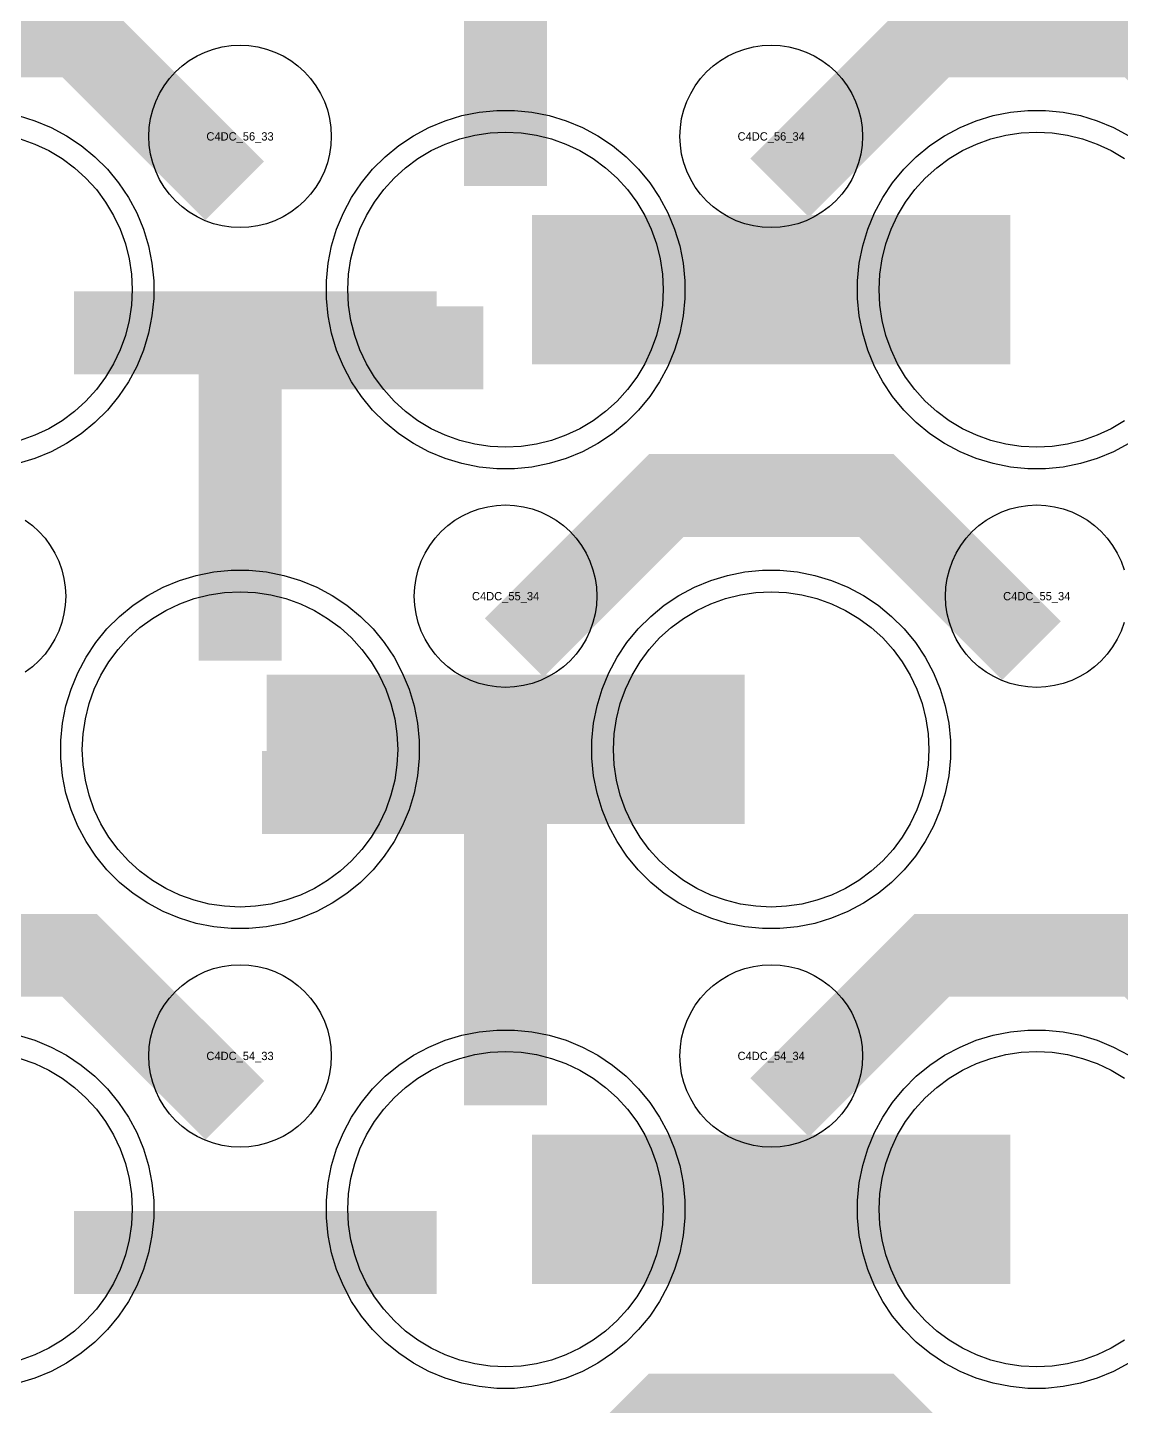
# Model space of a CAD drawing. Extents: x -11880 to 11880, y -14992 to 14992.
# Drawn here: x -1264 to -934.5, y -7416.5 to -7001 of the extents above; entities that cross this region are included whole.
import ezdxf
from ezdxf.enums import TextEntityAlignment as Align

# ---------------------------------------------------------------- set-up
doc = ezdxf.new("R2010")
doc.units = 0
doc.header["$MEASUREMENT"] = 0
for name, color, linetype in [('GDS_775_DT_237', 138, 'CONTINUOUS'), ('RDL1_FS', 34, 'CONTINUOUS'), ('RDL_BS', 160, 'CONTINUOUS')]:
    doc.layers.add(name, color=color, linetype=linetype)

msp = doc.modelspace()

# ---------------------------------------------------------------- linework, layer by layer
at = {"layer": 'RDL1_FS'}
for points in [[(-1266.209, -7034.511), (-1261.819, -7036.083), (-1257.605, -7038.075), (-1253.605, -7040.473), (-1249.86, -7043.251), (-1246.406, -7046.381), (-1243.276, -7049.835), (-1240.498, -7053.58), (-1238.1, -7057.58), (-1236.108, -7061.794), (-1234.536, -7066.184), (-1233.404, -7070.707), (-1232.72, -7075.318), (-1232.491, -7079.975), (-1232.72, -7084.632), (-1233.404, -7089.243), (-1234.536, -7093.766), (-1236.108, -7098.156), (-1238.1, -7102.37), (-1240.498, -7106.37), (-1243.276, -7110.115), (-1246.406, -7113.569), (-1249.86, -7116.699), (-1253.605, -7119.477), (-1257.605, -7121.875), (-1261.819, -7123.867), (-1266.209, -7125.439)], [(-933.605, -7119.477), (-937.605, -7121.875), (-941.819, -7123.867), (-946.209, -7125.439), (-950.732, -7126.571), (-955.343, -7127.255), (-960, -7127.484), (-964.657, -7127.255), (-969.268, -7126.571), (-973.791, -7125.439), (-978.181, -7123.867), (-982.395, -7121.875), (-986.395, -7119.477), (-990.14, -7116.699), (-993.594, -7113.569), (-996.724, -7110.115), (-999.502, -7106.37), (-1001.9, -7102.37), (-1003.892, -7098.156), (-1005.464, -7093.766), (-1006.596, -7089.243), (-1007.28, -7084.632), (-1007.509, -7079.975), (-1007.28, -7075.318), (-1006.596, -7070.707), (-1005.464, -7066.184), (-1003.892, -7061.794), (-1001.9, -7057.58), (-999.502, -7053.58), (-996.724, -7049.835), (-993.594, -7046.381), (-990.14, -7043.251), (-986.395, -7040.473), (-982.395, -7038.075), (-978.181, -7036.083), (-973.791, -7034.511), (-969.268, -7033.379), (-964.657, -7032.695), (-960, -7032.466), (-955.343, -7032.695), (-950.732, -7033.379), (-946.209, -7034.511), (-941.819, -7036.083), (-937.605, -7038.075), (-933.605, -7040.473)], [(-933.605, -7396.607), (-937.605, -7399.005), (-941.819, -7400.997), (-946.209, -7402.569), (-950.732, -7403.701), (-955.343, -7404.385), (-960, -7404.614), (-964.657, -7404.385), (-969.268, -7403.701), (-973.791, -7402.569), (-978.181, -7400.997), (-982.395, -7399.005), (-986.395, -7396.607), (-990.14, -7393.829), (-993.594, -7390.699), (-996.724, -7387.245), (-999.502, -7383.5), (-1001.9, -7379.5), (-1003.892, -7375.286), (-1005.464, -7370.896), (-1006.596, -7366.373), (-1007.28, -7361.762), (-1007.509, -7357.105), (-1007.28, -7352.448), (-1006.596, -7347.837), (-1005.464, -7343.314), (-1003.892, -7338.924), (-1001.9, -7334.71), (-999.502, -7330.71), (-996.724, -7326.965), (-993.594, -7323.511), (-990.14, -7320.381), (-986.395, -7317.603), (-982.395, -7315.205), (-978.181, -7313.213), (-973.791, -7311.641), (-969.268, -7310.509), (-964.657, -7309.825), (-960, -7309.596), (-955.343, -7309.825), (-950.732, -7310.509), (-946.209, -7311.641), (-941.819, -7313.213), (-937.605, -7315.205), (-933.605, -7317.603)], [(-1266.209, -7311.641), (-1261.819, -7313.213), (-1257.605, -7315.205), (-1253.605, -7317.603), (-1249.86, -7320.381), (-1246.406, -7323.511), (-1243.276, -7326.965), (-1240.498, -7330.71), (-1238.1, -7334.71), (-1236.108, -7338.924), (-1234.536, -7343.314), (-1233.404, -7347.837), (-1232.72, -7352.448), (-1232.491, -7357.105), (-1232.72, -7361.762), (-1233.404, -7366.373), (-1234.536, -7370.896), (-1236.108, -7375.286), (-1238.1, -7379.5), (-1240.498, -7383.5), (-1243.276, -7387.245), (-1246.406, -7390.699), (-1249.86, -7393.829), (-1253.605, -7396.607), (-1257.605, -7399.005), (-1261.819, -7400.997), (-1266.209, -7402.569)]]:
    msp.add_lwpolyline(points, dxfattribs=at)
for points in [[(-1120, -7127.484), (-1124.657, -7127.255), (-1129.268, -7126.571), (-1133.791, -7125.439), (-1138.181, -7123.867), (-1142.395, -7121.875), (-1146.395, -7119.477), (-1150.14, -7116.699), (-1153.594, -7113.569), (-1156.724, -7110.115), (-1159.502, -7106.37), (-1161.9, -7102.37), (-1163.892, -7098.156), (-1165.464, -7093.766), (-1166.596, -7089.243), (-1167.28, -7084.632), (-1167.509, -7079.975), (-1167.28, -7075.318), (-1166.596, -7070.707), (-1165.464, -7066.184), (-1163.892, -7061.794), (-1161.9, -7057.58), (-1159.502, -7053.58), (-1156.724, -7049.835), (-1153.594, -7046.381), (-1150.14, -7043.251), (-1146.395, -7040.473), (-1142.395, -7038.075), (-1138.181, -7036.083), (-1133.791, -7034.511), (-1129.268, -7033.379), (-1124.657, -7032.695), (-1120, -7032.466), (-1115.343, -7032.695), (-1110.732, -7033.379), (-1106.209, -7034.511), (-1101.819, -7036.083), (-1097.605, -7038.075), (-1093.605, -7040.473), (-1089.86, -7043.251), (-1086.406, -7046.381), (-1083.276, -7049.835), (-1080.498, -7053.58), (-1078.1, -7057.58), (-1076.108, -7061.794), (-1074.536, -7066.184), (-1073.404, -7070.707), (-1072.72, -7075.318), (-1072.491, -7079.975), (-1072.72, -7084.632), (-1073.404, -7089.243), (-1074.536, -7093.766), (-1076.108, -7098.156), (-1078.1, -7102.37), (-1080.498, -7106.37), (-1083.276, -7110.115), (-1086.406, -7113.569), (-1089.86, -7116.699), (-1093.605, -7119.477), (-1097.605, -7121.875), (-1101.819, -7123.867), (-1106.209, -7125.439), (-1110.732, -7126.571), (-1115.343, -7127.255)], [(-1200, -7266.049), (-1204.657, -7265.82), (-1209.268, -7265.136), (-1213.791, -7264.004), (-1218.181, -7262.432), (-1222.395, -7260.44), (-1226.395, -7258.042), (-1230.14, -7255.264), (-1233.594, -7252.134), (-1236.724, -7248.68), (-1239.502, -7244.935), (-1241.9, -7240.935), (-1243.892, -7236.721), (-1245.464, -7232.331), (-1246.596, -7227.808), (-1247.28, -7223.197), (-1247.509, -7218.54), (-1247.28, -7213.883), (-1246.596, -7209.272), (-1245.464, -7204.749), (-1243.892, -7200.359), (-1241.9, -7196.145), (-1239.502, -7192.145), (-1236.724, -7188.4), (-1233.594, -7184.946), (-1230.14, -7181.816), (-1226.395, -7179.038), (-1222.395, -7176.64), (-1218.181, -7174.648), (-1213.791, -7173.076), (-1209.268, -7171.944), (-1204.657, -7171.26), (-1200, -7171.031), (-1195.343, -7171.26), (-1190.732, -7171.944), (-1186.209, -7173.076), (-1181.819, -7174.648), (-1177.605, -7176.64), (-1173.605, -7179.038), (-1169.86, -7181.816), (-1166.406, -7184.946), (-1163.276, -7188.4), (-1160.498, -7192.145), (-1158.1, -7196.145), (-1156.108, -7200.359), (-1154.536, -7204.749), (-1153.404, -7209.272), (-1152.72, -7213.883), (-1152.491, -7218.54), (-1152.72, -7223.197), (-1153.404, -7227.808), (-1154.536, -7232.331), (-1156.108, -7236.721), (-1158.1, -7240.935), (-1160.498, -7244.935), (-1163.276, -7248.68), (-1166.406, -7252.134), (-1169.86, -7255.264), (-1173.605, -7258.042), (-1177.605, -7260.44), (-1181.819, -7262.432), (-1186.209, -7264.004), (-1190.732, -7265.136), (-1195.343, -7265.82)], [(-1040, -7266.049), (-1044.657, -7265.82), (-1049.268, -7265.136), (-1053.791, -7264.004), (-1058.181, -7262.432), (-1062.395, -7260.44), (-1066.395, -7258.042), (-1070.14, -7255.264), (-1073.594, -7252.134), (-1076.724, -7248.68), (-1079.502, -7244.935), (-1081.9, -7240.935), (-1083.892, -7236.721), (-1085.464, -7232.331), (-1086.596, -7227.808), (-1087.28, -7223.197), (-1087.509, -7218.54), (-1087.28, -7213.883), (-1086.596, -7209.272), (-1085.464, -7204.749), (-1083.892, -7200.359), (-1081.9, -7196.145), (-1079.502, -7192.145), (-1076.724, -7188.4), (-1073.594, -7184.946), (-1070.14, -7181.816), (-1066.395, -7179.038), (-1062.395, -7176.64), (-1058.181, -7174.648), (-1053.791, -7173.076), (-1049.268, -7171.944), (-1044.657, -7171.26), (-1040, -7171.031), (-1035.343, -7171.26), (-1030.732, -7171.944), (-1026.209, -7173.076), (-1021.819, -7174.648), (-1017.605, -7176.64), (-1013.605, -7179.038), (-1009.86, -7181.816), (-1006.406, -7184.946), (-1003.276, -7188.4), (-1000.498, -7192.145), (-998.1, -7196.145), (-996.108, -7200.359), (-994.536, -7204.749), (-993.404, -7209.272), (-992.72, -7213.883), (-992.491, -7218.54), (-992.72, -7223.197), (-993.404, -7227.808), (-994.536, -7232.331), (-996.108, -7236.721), (-998.1, -7240.935), (-1000.498, -7244.935), (-1003.276, -7248.68), (-1006.406, -7252.134), (-1009.86, -7255.264), (-1013.605, -7258.042), (-1017.605, -7260.44), (-1021.819, -7262.432), (-1026.209, -7264.004), (-1030.732, -7265.136), (-1035.343, -7265.82)], [(-1120, -7404.614), (-1124.657, -7404.385), (-1129.268, -7403.701), (-1133.791, -7402.569), (-1138.181, -7400.997), (-1142.395, -7399.005), (-1146.395, -7396.607), (-1150.14, -7393.829), (-1153.594, -7390.699), (-1156.724, -7387.245), (-1159.502, -7383.5), (-1161.9, -7379.5), (-1163.892, -7375.286), (-1165.464, -7370.896), (-1166.596, -7366.373), (-1167.28, -7361.762), (-1167.509, -7357.105), (-1167.28, -7352.448), (-1166.596, -7347.837), (-1165.464, -7343.314), (-1163.892, -7338.924), (-1161.9, -7334.71), (-1159.502, -7330.71), (-1156.724, -7326.965), (-1153.594, -7323.511), (-1150.14, -7320.381), (-1146.395, -7317.603), (-1142.395, -7315.205), (-1138.181, -7313.213), (-1133.791, -7311.641), (-1129.268, -7310.509), (-1124.657, -7309.825), (-1120, -7309.596), (-1115.343, -7309.825), (-1110.732, -7310.509), (-1106.209, -7311.641), (-1101.819, -7313.213), (-1097.605, -7315.205), (-1093.605, -7317.603), (-1089.86, -7320.381), (-1086.406, -7323.511), (-1083.276, -7326.965), (-1080.498, -7330.71), (-1078.1, -7334.71), (-1076.108, -7338.924), (-1074.536, -7343.314), (-1073.404, -7347.837), (-1072.72, -7352.448), (-1072.491, -7357.105), (-1072.72, -7361.762), (-1073.404, -7366.373), (-1074.536, -7370.896), (-1076.108, -7375.286), (-1078.1, -7379.5), (-1080.498, -7383.5), (-1083.276, -7387.245), (-1086.406, -7390.699), (-1089.86, -7393.829), (-1093.605, -7396.607), (-1097.605, -7399.005), (-1101.819, -7400.997), (-1106.209, -7402.569), (-1110.732, -7403.701), (-1115.343, -7404.385)]]:
    msp.add_lwpolyline(points, close=True, dxfattribs=at)
for points in [[(-1111.998, -7079.975, 45, 45, 0), (-1039.998, -7079.975, 45, 45, 0)], [(-1039.998, -7079.975, 45, 45, 0), (-967.998, -7079.975, 45, 45, 0)], [(-1191.998, -7218.54, 45, 45, 0), (-1119.998, -7218.54, 45, 45, 0)], [(-1119.998, -7218.54, 45, 45, 0), (-1047.998, -7218.54, 45, 45, 0)], [(-1111.998, -7357.105, 45, 45, 0), (-1039.998, -7357.105, 45, 45, 0)], [(-1039.998, -7357.105, 45, 45, 0), (-967.998, -7357.105, 45, 45, 0)]]:
    msp.add_lwpolyline(points, format="xyseb", dxfattribs=at)
at = {"layer": 'RDL_BS'}
for points in [[(-1120, -7048.7, 25, 25, 0), (-1120, -6941.923, 25, 25, 0)], [(-1120, -6972.392, 25, 25, 0), (-1120, -7018.012, 25, 25, 0)], [(-1201.599, -7050.188, 25, 25, 0), (-1248.313, -7003.474, 25, 25, 0), (-1278.071, -7003.474, 25, 25, 0)], [(-1037.438, -7049.289, 25, 25, 0), (-991.623, -7003.474, 25, 25, 0), (-958.07, -7003.474, 25, 25, 0)], [(-881.599, -7050.188, 25, 25, 0), (-928.313, -7003.474, 25, 25, 0), (-958.071, -7003.474, 25, 25, 0)], [(-1200, -7191.752, 25, 25, 0), (-1200, -7084.975, 25, 25, 0)], [(-1249.984, -7092.988, 25, 25, 0), (-1140.719, -7092.988, 25, 25, 0)], [(-1212.5, -7097.475, 25, 25, 0), (-1126.667, -7097.475, 25, 25, 0)], [(-1172.944, -7097.475, 25, 25, 0), (-1131.74, -7097.475, 25, 25, 0)], [(-1200, -7115.444, 25, 25, 0), (-1200, -7161.064, 25, 25, 0)], [(-1117.438, -7187.854, 25, 25, 0), (-1071.623, -7142.039, 25, 25, 0), (-1038.07, -7142.039, 25, 25, 0)], [(-961.599, -7188.753, 25, 25, 0), (-1008.313, -7142.039, 25, 25, 0), (-1038.071, -7142.039, 25, 25, 0)], [(-1120, -7325.83, 25, 25, 0), (-1120, -7219.053, 25, 25, 0)], [(-1107.5, -7231.553, 25, 25, 0), (-1193.333, -7231.553, 25, 25, 0)], [(-1147.056, -7231.553, 25, 25, 0), (-1188.26, -7231.553, 25, 25, 0)], [(-1120, -7249.522, 25, 25, 0), (-1120, -7295.142, 25, 25, 0)], [(-1201.599, -7327.318, 25, 25, 0), (-1248.313, -7280.604, 25, 25, 0), (-1278.071, -7280.604, 25, 25, 0)], [(-1037.438, -7326.419, 25, 25, 0), (-991.623, -7280.604, 25, 25, 0), (-958.07, -7280.604, 25, 25, 0)], [(-881.599, -7327.318, 25, 25, 0), (-928.313, -7280.604, 25, 25, 0), (-958.071, -7280.604, 25, 25, 0)], [(-1249.984, -7370.118, 25, 25, 0), (-1140.719, -7370.118, 25, 25, 0)], [(-1117.438, -7464.984, 25, 25, 0), (-1071.623, -7419.169, 25, 25, 0), (-1038.07, -7419.169, 25, 25, 0)], [(-961.599, -7465.883, 25, 25, 0), (-1008.313, -7419.169, 25, 25, 0), (-1038.071, -7419.169, 25, 25, 0)]]:
    msp.add_lwpolyline(points, format="xyseb", dxfattribs=at)
for points in [[(-1200, -7061.281), (-1202.693, -7061.149), (-1205.365, -7060.753), (-1207.984, -7060.096), (-1210.519, -7059.189), (-1212.956, -7058.037), (-1215.28, -7056.644), (-1217.443, -7055.041), (-1219.442, -7053.229), (-1221.254, -7051.23), (-1222.857, -7049.067), (-1224.25, -7046.743), (-1225.402, -7044.306), (-1226.309, -7041.771), (-1226.966, -7039.152), (-1227.362, -7036.48), (-1227.494, -7033.787), (-1227.362, -7031.094), (-1226.966, -7028.422), (-1226.309, -7025.803), (-1225.402, -7023.268), (-1224.25, -7020.831), (-1222.857, -7018.507), (-1221.254, -7016.344), (-1219.442, -7014.345), (-1217.443, -7012.533), (-1215.28, -7010.93), (-1212.956, -7009.537), (-1210.519, -7008.385), (-1207.984, -7007.478), (-1205.365, -7006.821), (-1202.693, -7006.425), (-1200, -7006.293), (-1197.307, -7006.425), (-1194.635, -7006.821), (-1192.016, -7007.478), (-1189.481, -7008.385), (-1187.044, -7009.537), (-1184.72, -7010.93), (-1182.557, -7012.533), (-1180.558, -7014.345), (-1178.746, -7016.344), (-1177.143, -7018.507), (-1175.75, -7020.831), (-1174.598, -7023.268), (-1173.691, -7025.803), (-1173.034, -7028.422), (-1172.638, -7031.094), (-1172.506, -7033.787), (-1172.638, -7036.48), (-1173.034, -7039.152), (-1173.691, -7041.771), (-1174.598, -7044.306), (-1175.75, -7046.743), (-1177.143, -7049.067), (-1178.746, -7051.23), (-1180.558, -7053.229), (-1182.557, -7055.041), (-1184.72, -7056.644), (-1187.044, -7058.037), (-1189.481, -7059.189), (-1192.016, -7060.096), (-1194.635, -7060.753), (-1197.307, -7061.149)], [(-1040, -7061.281), (-1042.693, -7061.149), (-1045.365, -7060.753), (-1047.984, -7060.096), (-1050.519, -7059.189), (-1052.956, -7058.037), (-1055.28, -7056.644), (-1057.443, -7055.041), (-1059.442, -7053.229), (-1061.254, -7051.23), (-1062.857, -7049.067), (-1064.25, -7046.743), (-1065.402, -7044.306), (-1066.309, -7041.771), (-1066.966, -7039.152), (-1067.362, -7036.48), (-1067.494, -7033.787), (-1067.362, -7031.094), (-1066.966, -7028.422), (-1066.309, -7025.803), (-1065.402, -7023.268), (-1064.25, -7020.831), (-1062.857, -7018.507), (-1061.254, -7016.344), (-1059.442, -7014.345), (-1057.443, -7012.533), (-1055.28, -7010.93), (-1052.956, -7009.537), (-1050.519, -7008.385), (-1047.984, -7007.478), (-1045.365, -7006.821), (-1042.693, -7006.425), (-1040, -7006.293), (-1037.307, -7006.425), (-1034.635, -7006.821), (-1032.016, -7007.478), (-1029.481, -7008.385), (-1027.044, -7009.537), (-1024.72, -7010.93), (-1022.557, -7012.533), (-1020.558, -7014.345), (-1018.746, -7016.344), (-1017.143, -7018.507), (-1015.75, -7020.831), (-1014.598, -7023.268), (-1013.691, -7025.803), (-1013.034, -7028.422), (-1012.638, -7031.094), (-1012.506, -7033.787), (-1012.638, -7036.48), (-1013.034, -7039.152), (-1013.691, -7041.771), (-1014.598, -7044.306), (-1015.75, -7046.743), (-1017.143, -7049.067), (-1018.746, -7051.23), (-1020.558, -7053.229), (-1022.557, -7055.041), (-1024.72, -7056.644), (-1027.044, -7058.037), (-1029.481, -7059.189), (-1032.016, -7060.096), (-1034.635, -7060.753), (-1037.307, -7061.149)], [(-1122.644, -7133.975), (-1127.938, -7133.458), (-1133.165, -7132.412), (-1138.205, -7130.881), (-1143.115, -7128.85), (-1147.777, -7126.358), (-1152.191, -7123.411), (-1156.292, -7120.049), (-1160.074, -7116.267), (-1163.436, -7112.166), (-1166.383, -7107.752), (-1168.875, -7103.09), (-1170.906, -7098.18), (-1172.437, -7093.14), (-1173.483, -7087.913), (-1174, -7082.619), (-1174, -7077.331), (-1173.483, -7072.037), (-1172.437, -7066.81), (-1170.906, -7061.77), (-1168.875, -7056.86), (-1166.383, -7052.198), (-1163.436, -7047.784), (-1160.074, -7043.683), (-1156.292, -7039.901), (-1152.191, -7036.539), (-1147.777, -7033.592), (-1143.115, -7031.1), (-1138.205, -7029.069), (-1133.165, -7027.538), (-1127.938, -7026.492), (-1122.644, -7025.975), (-1117.356, -7025.975), (-1112.062, -7026.492), (-1106.835, -7027.538), (-1101.795, -7029.069), (-1096.885, -7031.1), (-1092.223, -7033.592), (-1087.809, -7036.539), (-1083.708, -7039.901), (-1079.926, -7043.683), (-1076.564, -7047.784), (-1073.617, -7052.198), (-1071.125, -7056.86), (-1069.094, -7061.77), (-1067.563, -7066.81), (-1066.517, -7072.037), (-1066, -7077.331), (-1066, -7082.619), (-1066.517, -7087.913), (-1067.563, -7093.14), (-1069.094, -7098.18), (-1071.125, -7103.09), (-1073.617, -7107.752), (-1076.564, -7112.166), (-1079.926, -7116.267), (-1083.708, -7120.049), (-1087.809, -7123.411), (-1092.223, -7126.358), (-1096.885, -7128.85), (-1101.795, -7130.881), (-1106.835, -7132.412), (-1112.062, -7133.458), (-1117.356, -7133.975)], [(-1120, -7199.846), (-1122.693, -7199.714), (-1125.365, -7199.318), (-1127.984, -7198.661), (-1130.519, -7197.754), (-1132.956, -7196.602), (-1135.28, -7195.209), (-1137.443, -7193.606), (-1139.442, -7191.794), (-1141.254, -7189.795), (-1142.857, -7187.632), (-1144.25, -7185.308), (-1145.402, -7182.871), (-1146.309, -7180.336), (-1146.966, -7177.717), (-1147.362, -7175.045), (-1147.494, -7172.352), (-1147.362, -7169.659), (-1146.966, -7166.987), (-1146.309, -7164.368), (-1145.402, -7161.833), (-1144.25, -7159.396), (-1142.857, -7157.072), (-1141.254, -7154.909), (-1139.442, -7152.91), (-1137.443, -7151.098), (-1135.28, -7149.495), (-1132.956, -7148.102), (-1130.519, -7146.95), (-1127.984, -7146.043), (-1125.365, -7145.386), (-1122.693, -7144.99), (-1120, -7144.858), (-1117.307, -7144.99), (-1114.635, -7145.386), (-1112.016, -7146.043), (-1109.481, -7146.95), (-1107.044, -7148.102), (-1104.72, -7149.495), (-1102.557, -7151.098), (-1100.558, -7152.91), (-1098.746, -7154.909), (-1097.143, -7157.072), (-1095.75, -7159.396), (-1094.598, -7161.833), (-1093.691, -7164.368), (-1093.034, -7166.987), (-1092.638, -7169.659), (-1092.506, -7172.352), (-1092.638, -7175.045), (-1093.034, -7177.717), (-1093.691, -7180.336), (-1094.598, -7182.871), (-1095.75, -7185.308), (-1097.143, -7187.632), (-1098.746, -7189.795), (-1100.558, -7191.794), (-1102.557, -7193.606), (-1104.72, -7195.209), (-1107.044, -7196.602), (-1109.481, -7197.754), (-1112.016, -7198.661), (-1114.635, -7199.318), (-1117.307, -7199.714)], [(-1202.644, -7272.54), (-1207.938, -7272.023), (-1213.165, -7270.977), (-1218.205, -7269.446), (-1223.115, -7267.415), (-1227.777, -7264.923), (-1232.191, -7261.976), (-1236.292, -7258.614), (-1240.074, -7254.832), (-1243.436, -7250.731), (-1246.383, -7246.317), (-1248.875, -7241.655), (-1250.906, -7236.745), (-1252.437, -7231.705), (-1253.483, -7226.478), (-1254, -7221.184), (-1254, -7215.896), (-1253.483, -7210.602), (-1252.437, -7205.375), (-1250.906, -7200.335), (-1248.875, -7195.425), (-1246.383, -7190.763), (-1243.436, -7186.349), (-1240.074, -7182.248), (-1236.292, -7178.466), (-1232.191, -7175.104), (-1227.777, -7172.157), (-1223.115, -7169.665), (-1218.205, -7167.634), (-1213.165, -7166.103), (-1207.938, -7165.057), (-1202.644, -7164.54), (-1197.356, -7164.54), (-1192.062, -7165.057), (-1186.835, -7166.103), (-1181.795, -7167.634), (-1176.885, -7169.665), (-1172.223, -7172.157), (-1167.809, -7175.104), (-1163.708, -7178.466), (-1159.926, -7182.248), (-1156.564, -7186.349), (-1153.617, -7190.763), (-1151.125, -7195.425), (-1149.094, -7200.335), (-1147.563, -7205.375), (-1146.517, -7210.602), (-1146, -7215.896), (-1146, -7221.184), (-1146.517, -7226.478), (-1147.563, -7231.705), (-1149.094, -7236.745), (-1151.125, -7241.655), (-1153.617, -7246.317), (-1156.564, -7250.731), (-1159.926, -7254.832), (-1163.708, -7258.614), (-1167.809, -7261.976), (-1172.223, -7264.923), (-1176.885, -7267.415), (-1181.795, -7269.446), (-1186.835, -7270.977), (-1192.062, -7272.023), (-1197.356, -7272.54)], [(-1042.644, -7272.54), (-1047.938, -7272.023), (-1053.165, -7270.977), (-1058.205, -7269.446), (-1063.115, -7267.415), (-1067.777, -7264.923), (-1072.191, -7261.976), (-1076.292, -7258.614), (-1080.074, -7254.832), (-1083.436, -7250.731), (-1086.383, -7246.317), (-1088.875, -7241.655), (-1090.906, -7236.745), (-1092.437, -7231.705), (-1093.483, -7226.478), (-1094, -7221.184), (-1094, -7215.896), (-1093.483, -7210.602), (-1092.437, -7205.375), (-1090.906, -7200.335), (-1088.875, -7195.425), (-1086.383, -7190.763), (-1083.436, -7186.349), (-1080.074, -7182.248), (-1076.292, -7178.466), (-1072.191, -7175.104), (-1067.777, -7172.157), (-1063.115, -7169.665), (-1058.205, -7167.634), (-1053.165, -7166.103), (-1047.938, -7165.057), (-1042.644, -7164.54), (-1037.356, -7164.54), (-1032.062, -7165.057), (-1026.835, -7166.103), (-1021.795, -7167.634), (-1016.885, -7169.665), (-1012.223, -7172.157), (-1007.809, -7175.104), (-1003.708, -7178.466), (-999.926, -7182.248), (-996.564, -7186.349), (-993.617, -7190.763), (-991.125, -7195.425), (-989.094, -7200.335), (-987.563, -7205.375), (-986.517, -7210.602), (-986, -7215.896), (-986, -7221.184), (-986.517, -7226.478), (-987.563, -7231.705), (-989.094, -7236.745), (-991.125, -7241.655), (-993.617, -7246.317), (-996.564, -7250.731), (-999.926, -7254.832), (-1003.708, -7258.614), (-1007.809, -7261.976), (-1012.223, -7264.923), (-1016.885, -7267.415), (-1021.795, -7269.446), (-1026.835, -7270.977), (-1032.062, -7272.023), (-1037.356, -7272.54)], [(-1200, -7338.411), (-1202.693, -7338.279), (-1205.365, -7337.883), (-1207.984, -7337.226), (-1210.519, -7336.319), (-1212.956, -7335.167), (-1215.28, -7333.774), (-1217.443, -7332.171), (-1219.442, -7330.359), (-1221.254, -7328.36), (-1222.857, -7326.197), (-1224.25, -7323.873), (-1225.402, -7321.436), (-1226.309, -7318.901), (-1226.966, -7316.282), (-1227.362, -7313.61), (-1227.494, -7310.917), (-1227.362, -7308.224), (-1226.966, -7305.552), (-1226.309, -7302.933), (-1225.402, -7300.398), (-1224.25, -7297.961), (-1222.857, -7295.637), (-1221.254, -7293.474), (-1219.442, -7291.475), (-1217.443, -7289.663), (-1215.28, -7288.06), (-1212.956, -7286.667), (-1210.519, -7285.515), (-1207.984, -7284.608), (-1205.365, -7283.951), (-1202.693, -7283.555), (-1200, -7283.423), (-1197.307, -7283.555), (-1194.635, -7283.951), (-1192.016, -7284.608), (-1189.481, -7285.515), (-1187.044, -7286.667), (-1184.72, -7288.06), (-1182.557, -7289.663), (-1180.558, -7291.475), (-1178.746, -7293.474), (-1177.143, -7295.637), (-1175.75, -7297.961), (-1174.598, -7300.398), (-1173.691, -7302.933), (-1173.034, -7305.552), (-1172.638, -7308.224), (-1172.506, -7310.917), (-1172.638, -7313.61), (-1173.034, -7316.282), (-1173.691, -7318.901), (-1174.598, -7321.436), (-1175.75, -7323.873), (-1177.143, -7326.197), (-1178.746, -7328.36), (-1180.558, -7330.359), (-1182.557, -7332.171), (-1184.72, -7333.774), (-1187.044, -7335.167), (-1189.481, -7336.319), (-1192.016, -7337.226), (-1194.635, -7337.883), (-1197.307, -7338.279)], [(-1040, -7338.411), (-1042.693, -7338.279), (-1045.365, -7337.883), (-1047.984, -7337.226), (-1050.519, -7336.319), (-1052.956, -7335.167), (-1055.28, -7333.774), (-1057.443, -7332.171), (-1059.442, -7330.359), (-1061.254, -7328.36), (-1062.857, -7326.197), (-1064.25, -7323.873), (-1065.402, -7321.436), (-1066.309, -7318.901), (-1066.966, -7316.282), (-1067.362, -7313.61), (-1067.494, -7310.917), (-1067.362, -7308.224), (-1066.966, -7305.552), (-1066.309, -7302.933), (-1065.402, -7300.398), (-1064.25, -7297.961), (-1062.857, -7295.637), (-1061.254, -7293.474), (-1059.442, -7291.475), (-1057.443, -7289.663), (-1055.28, -7288.06), (-1052.956, -7286.667), (-1050.519, -7285.515), (-1047.984, -7284.608), (-1045.365, -7283.951), (-1042.693, -7283.555), (-1040, -7283.423), (-1037.307, -7283.555), (-1034.635, -7283.951), (-1032.016, -7284.608), (-1029.481, -7285.515), (-1027.044, -7286.667), (-1024.72, -7288.06), (-1022.557, -7289.663), (-1020.558, -7291.475), (-1018.746, -7293.474), (-1017.143, -7295.637), (-1015.75, -7297.961), (-1014.598, -7300.398), (-1013.691, -7302.933), (-1013.034, -7305.552), (-1012.638, -7308.224), (-1012.506, -7310.917), (-1012.638, -7313.61), (-1013.034, -7316.282), (-1013.691, -7318.901), (-1014.598, -7321.436), (-1015.75, -7323.873), (-1017.143, -7326.197), (-1018.746, -7328.36), (-1020.558, -7330.359), (-1022.557, -7332.171), (-1024.72, -7333.774), (-1027.044, -7335.167), (-1029.481, -7336.319), (-1032.016, -7337.226), (-1034.635, -7337.883), (-1037.307, -7338.279)], [(-1122.644, -7411.105), (-1127.938, -7410.588), (-1133.165, -7409.542), (-1138.205, -7408.011), (-1143.115, -7405.98), (-1147.777, -7403.488), (-1152.191, -7400.541), (-1156.292, -7397.179), (-1160.074, -7393.397), (-1163.436, -7389.296), (-1166.383, -7384.882), (-1168.875, -7380.22), (-1170.906, -7375.31), (-1172.437, -7370.27), (-1173.483, -7365.043), (-1174, -7359.749), (-1174, -7354.461), (-1173.483, -7349.167), (-1172.437, -7343.94), (-1170.906, -7338.9), (-1168.875, -7333.99), (-1166.383, -7329.328), (-1163.436, -7324.914), (-1160.074, -7320.813), (-1156.292, -7317.031), (-1152.191, -7313.669), (-1147.777, -7310.722), (-1143.115, -7308.23), (-1138.205, -7306.199), (-1133.165, -7304.668), (-1127.938, -7303.622), (-1122.644, -7303.105), (-1117.356, -7303.105), (-1112.062, -7303.622), (-1106.835, -7304.668), (-1101.795, -7306.199), (-1096.885, -7308.23), (-1092.223, -7310.722), (-1087.809, -7313.669), (-1083.708, -7317.031), (-1079.926, -7320.813), (-1076.564, -7324.914), (-1073.617, -7329.328), (-1071.125, -7333.99), (-1069.094, -7338.9), (-1067.563, -7343.94), (-1066.517, -7349.167), (-1066, -7354.461), (-1066, -7359.749), (-1066.517, -7365.043), (-1067.563, -7370.27), (-1069.094, -7375.31), (-1071.125, -7380.22), (-1073.617, -7384.882), (-1076.564, -7389.296), (-1079.926, -7393.397), (-1083.708, -7397.179), (-1087.809, -7400.541), (-1092.223, -7403.488), (-1096.885, -7405.98), (-1101.795, -7408.011), (-1106.835, -7409.542), (-1112.062, -7410.588), (-1117.356, -7411.105)]]:
    msp.add_lwpolyline(points, close=True, dxfattribs=at)
for points in [[(-932.223, -7126.358), (-936.885, -7128.85), (-941.795, -7130.881), (-946.835, -7132.412), (-952.062, -7133.458), (-957.356, -7133.975), (-962.644, -7133.975), (-967.938, -7133.458), (-973.165, -7132.412), (-978.205, -7130.881), (-983.115, -7128.85), (-987.777, -7126.358), (-992.191, -7123.411), (-996.292, -7120.049), (-1000.074, -7116.267), (-1003.436, -7112.166), (-1006.383, -7107.752), (-1008.875, -7103.09), (-1010.906, -7098.18), (-1012.437, -7093.14), (-1013.483, -7087.913), (-1014, -7082.619), (-1014, -7077.331), (-1013.483, -7072.037), (-1012.437, -7066.81), (-1010.906, -7061.77), (-1008.875, -7056.86), (-1006.383, -7052.198), (-1003.436, -7047.784), (-1000.074, -7043.683), (-996.292, -7039.901), (-992.191, -7036.539), (-987.777, -7033.592), (-983.115, -7031.1), (-978.205, -7029.069), (-973.165, -7027.538), (-967.938, -7026.492), (-962.644, -7025.975), (-957.356, -7025.975), (-952.062, -7026.492), (-946.835, -7027.538), (-941.795, -7029.069), (-936.885, -7031.1), (-932.223, -7033.592)], [(-1266.835, -7027.538), (-1261.795, -7029.069), (-1256.885, -7031.1), (-1252.223, -7033.592), (-1247.809, -7036.539), (-1243.708, -7039.901), (-1239.926, -7043.683), (-1236.564, -7047.784), (-1233.617, -7052.198), (-1231.125, -7056.86), (-1229.094, -7061.77), (-1227.563, -7066.81), (-1226.517, -7072.037), (-1226, -7077.331), (-1226, -7082.619), (-1226.517, -7087.913), (-1227.563, -7093.14), (-1229.094, -7098.18), (-1231.125, -7103.09), (-1233.617, -7107.752), (-1236.564, -7112.166), (-1239.926, -7116.267), (-1243.708, -7120.049), (-1247.809, -7123.411), (-1252.223, -7126.358), (-1256.885, -7128.85), (-1261.795, -7130.881), (-1266.835, -7132.412)], [(-933.691, -7180.336), (-934.598, -7182.871), (-935.75, -7185.308), (-937.143, -7187.632), (-938.746, -7189.795), (-940.558, -7191.794), (-942.557, -7193.606), (-944.72, -7195.209), (-947.044, -7196.602), (-949.481, -7197.754), (-952.016, -7198.661), (-954.635, -7199.318), (-957.307, -7199.714), (-960, -7199.846), (-962.693, -7199.714), (-965.365, -7199.318), (-967.984, -7198.661), (-970.519, -7197.754), (-972.956, -7196.602), (-975.28, -7195.209), (-977.443, -7193.606), (-979.442, -7191.794), (-981.254, -7189.795), (-982.857, -7187.632), (-984.25, -7185.308), (-985.402, -7182.871), (-986.309, -7180.336), (-986.966, -7177.717), (-987.362, -7175.045), (-987.494, -7172.352), (-987.362, -7169.659), (-986.966, -7166.987), (-986.309, -7164.368), (-985.402, -7161.833), (-984.25, -7159.396), (-982.857, -7157.072), (-981.254, -7154.909), (-979.442, -7152.91), (-977.443, -7151.098), (-975.28, -7149.495), (-972.956, -7148.102), (-970.519, -7146.95), (-967.984, -7146.043), (-965.365, -7145.386), (-962.693, -7144.99), (-960, -7144.858), (-957.307, -7144.99), (-954.635, -7145.386), (-952.016, -7146.043), (-949.481, -7146.95), (-947.044, -7148.102), (-944.72, -7149.495), (-942.557, -7151.098), (-940.558, -7152.91), (-938.746, -7154.909), (-937.143, -7157.072), (-935.75, -7159.396), (-934.598, -7161.833), (-933.691, -7164.368)], [(-1264.72, -7149.495), (-1262.557, -7151.098), (-1260.558, -7152.91), (-1258.746, -7154.909), (-1257.143, -7157.072), (-1255.75, -7159.396), (-1254.598, -7161.833), (-1253.691, -7164.368), (-1253.034, -7166.987), (-1252.638, -7169.659), (-1252.506, -7172.352), (-1252.638, -7175.045), (-1253.034, -7177.717), (-1253.691, -7180.336), (-1254.598, -7182.871), (-1255.75, -7185.308), (-1257.143, -7187.632), (-1258.746, -7189.795), (-1260.558, -7191.794), (-1262.557, -7193.606), (-1264.72, -7195.209)], [(-1266.835, -7304.668), (-1261.795, -7306.199), (-1256.885, -7308.23), (-1252.223, -7310.722), (-1247.809, -7313.669), (-1243.708, -7317.031), (-1239.926, -7320.813), (-1236.564, -7324.914), (-1233.617, -7329.328), (-1231.125, -7333.99), (-1229.094, -7338.9), (-1227.563, -7343.94), (-1226.517, -7349.167), (-1226, -7354.461), (-1226, -7359.749), (-1226.517, -7365.043), (-1227.563, -7370.27), (-1229.094, -7375.31), (-1231.125, -7380.22), (-1233.617, -7384.882), (-1236.564, -7389.296), (-1239.926, -7393.397), (-1243.708, -7397.179), (-1247.809, -7400.541), (-1252.223, -7403.488), (-1256.885, -7405.98), (-1261.795, -7408.011), (-1266.835, -7409.542)], [(-932.223, -7403.488), (-936.885, -7405.98), (-941.795, -7408.011), (-946.835, -7409.542), (-952.062, -7410.588), (-957.356, -7411.105), (-962.644, -7411.105), (-967.938, -7410.588), (-973.165, -7409.542), (-978.205, -7408.011), (-983.115, -7405.98), (-987.777, -7403.488), (-992.191, -7400.541), (-996.292, -7397.179), (-1000.074, -7393.397), (-1003.436, -7389.296), (-1006.383, -7384.882), (-1008.875, -7380.22), (-1010.906, -7375.31), (-1012.437, -7370.27), (-1013.483, -7365.043), (-1014, -7359.749), (-1014, -7354.461), (-1013.483, -7349.167), (-1012.437, -7343.94), (-1010.906, -7338.9), (-1008.875, -7333.99), (-1006.383, -7329.328), (-1003.436, -7324.914), (-1000.074, -7320.813), (-996.292, -7317.031), (-992.191, -7313.669), (-987.777, -7310.722), (-983.115, -7308.23), (-978.205, -7306.199), (-973.165, -7304.668), (-967.938, -7303.622), (-962.644, -7303.105), (-957.356, -7303.105), (-952.062, -7303.622), (-946.835, -7304.668), (-941.795, -7306.199), (-936.885, -7308.23), (-932.223, -7310.722)]]:
    msp.add_lwpolyline(points, dxfattribs=at)

# ---------------------------------------------------------------- texts
at = {"layer": 'GDS_775_DT_237'}
for s, p in [('C4DC_56_33', (-1200, -7033.787)), ('C4DC_56_33', (-1200, -7033.787)), ('C4DC_56_34', (-1040, -7033.787)), ('C4DC_56_34', (-1040, -7033.787)), ('C4DC_55_34', (-1120, -7172.352)), ('C4DC_55_34', (-1120, -7172.352)), ('C4DC_55_34', (-960, -7172.352)), ('C4DC_55_34', (-960, -7172.352)), ('C4DC_54_33', (-1200, -7310.917)), ('C4DC_54_33', (-1200, -7310.917)), ('C4DC_54_34', (-1040, -7310.917)), ('C4DC_54_34', (-1040, -7310.917))]:
    msp.add_text(s, height=2.5, dxfattribs=at).set_placement(p, align=Align.MIDDLE_CENTER)

doc.saveas('drawing.dxf')
